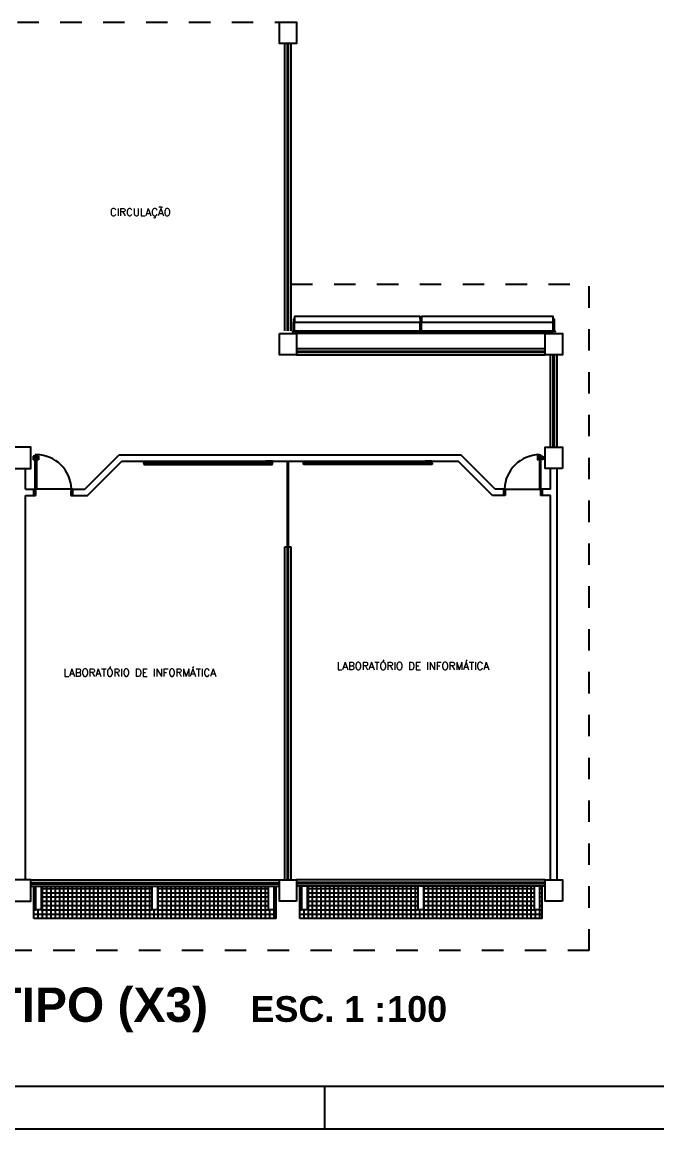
# Model space of a CAD drawing. Header units: millimetres. Extents: x -2485 to 3289, y -257 to 1952.
# Drawn here: x 20.83 to 23.79, y 30.07 to 35.23 of the extents above; entities that cross this region are included whole.
import ezdxf
from ezdxf.enums import TextEntityAlignment as Align

# ---------------------------------------------------------------- set-up
doc = ezdxf.new("R2010")
doc.units = ezdxf.units.MM
doc.header["$LTSCALE"] = 0.3
doc.linetypes.add('CONTINUO', pattern=[0])
doc.linetypes.add('HIDDEN2', pattern=[0.1875, 0.125, -0.0625])
for name, color, linetype in [('PAREDE', 7, 'CONTINUO'), ('PILAR', 2, 'Continuous'), ('PROJEÇÃO', 11, 'HIDDEN2'), ('TEX', 11, 'Continuous'), ('TEXTO', 3, 'Continuous')]:
    doc.layers.add(name, color=color, linetype=linetype)
doc.styles.add('ROMANS', font='romans.shx', dxfattribs={"height": 0.03})
doc.styles.add('SANSSERIFBOLD', font='sasb____.pfb')

# ---------------------------------------------------------------- blocks, each defined once
blk = doc.blocks.new('PN')
at = {"layer": 'TEX', "color": 3, "linetype": 'Continuous', "style": 'SANSSERIFBOLD'}
blk.add_text('ESC. 1 :', height=0.06, dxfattribs=at).set_placement((-0.078, 0.0123), align=Align.CENTER)
at = {"layer": 'TEX', "color": 9, "style": 'SANSSERIFBOLD'}
blk.add_attdef('NOME', text='', height=0.08, dxfattribs=at).set_placement((-0.3353, 0.0123), align=Align.RIGHT)
at = {"layer": 'TEX', "color": 3, "style": 'SANSSERIFBOLD'}
blk.add_attdef('ESCALA', (0.0825, 0.0123), '', height=0.06, dxfattribs=at)

msp = doc.modelspace()

# ---------------------------------------------------------------- linework, layer by layer
at = {"color": 12, "linetype": 'Continuous'}
msp.add_line((17.12, 30.266047), (33.04, 30.266047), dxfattribs=at)
at = {"color": 5, "linetype": 'Continuous'}
msp.add_line((22.24, 30.266047), (22.24, 30.066047), dxfattribs=at)
at = {"color": 4, "linetype": 'Continuous'}
msp.add_line((16.62, 30.066047), (33.24, 30.066047), dxfattribs=at)
at = {"layer": 'PAREDE'}
for p, q in [((22.055365, 33.790297), (22.055365, 35.131301)), ((22.067365, 33.790297), (22.067365, 35.131301)), ((22.073365, 33.790297), (22.073365, 35.131301)), ((22.085365, 33.790297), (22.085365, 35.131301)), ((22.101192, 33.846701), (22.095592, 33.846701)), ((22.095592, 33.846701), (22.095592, 33.842701)), ((22.101192, 33.842701), (22.095592, 33.842701)), ((22.095592, 33.842701), (22.095592, 33.831101)), ((22.101192, 33.858301), (22.686989, 33.858301)), ((22.101192, 33.858301), (22.101192, 33.846701)), ((22.101192, 33.846701), (22.101192, 33.842701)), ((22.101192, 33.842701), (22.101192, 33.831101)), ((22.686989, 33.846701), (22.686989, 33.858301)), ((22.692589, 33.846701), (22.686989, 33.846701)), ((22.686989, 33.846701), (22.686989, 33.842701)), ((22.692589, 33.842701), (22.686989, 33.842701)), ((22.686989, 33.842701), (22.686989, 33.831101)), ((22.692589, 33.858302), (23.306644, 33.858301)), ((22.692589, 33.858301), (22.692589, 33.846701)), ((22.692589, 33.846701), (22.692589, 33.842701)), ((22.692589, 33.842701), (22.692589, 33.831101)), ((23.306644, 33.790465), (23.306644, 33.858301)), ((23.312244, 33.846702), (23.306644, 33.846702)), ((23.306644, 33.846701), (23.306644, 33.842701)), ((23.306644, 33.846701), (23.306644, 33.842701)), ((23.312244, 33.842702), (23.306644, 33.842702)), ((23.306644, 33.842701), (23.306644, 33.831101)), ((23.312244, 33.846701), (23.312244, 33.842701)), ((23.312244, 33.842702), (23.312244, 33.791252)), ((22.09438, 33.788544), (22.093532, 33.789392)), ((22.095592, 33.790832), (22.095592, 33.831101)), ((22.098404, 33.790297), (22.098841, 33.790297)), ((22.101192, 33.831103), (22.686989, 33.831101)), ((22.101192, 33.791027), (22.101192, 33.831101)), ((22.102609, 33.790297), (23.306375, 33.790294)), ((22.102706, 33.788697), (23.305972, 33.788694)), ((22.102865, 33.788548), (22.103714, 33.789397)), ((22.102865, 33.788548), (22.103714, 33.789397)), ((22.102865, 33.788544), (22.103714, 33.789392)), ((22.102865, 33.788544), (22.103714, 33.789392)), ((22.104623, 33.784297), (23.304365, 33.784294)), ((22.686989, 33.790295), (22.686989, 33.831101)), ((22.692589, 33.831102), (23.306644, 33.831101)), ((22.692589, 33.790295), (22.692589, 33.831101)), ((23.306122, 33.788544), (23.305274, 33.789392)), ((23.306644, 33.831101), (23.306643, 33.790465)), ((23.314608, 33.788548), (23.315456, 33.789397)), ((23.314608, 33.788548), (23.315456, 33.789397)), ((23.314608, 33.788544), (23.315456, 33.789392)), ((23.314608, 33.788544), (23.315456, 33.789392)), ((22.102698, 33.779897), (23.306293, 33.779894)), ((22.110365, 33.708301), (23.270365, 33.708301)), ((22.110365, 33.696301), (23.270365, 33.696301)), ((22.110365, 33.690301), (23.270365, 33.690301)), ((22.110365, 33.678301), (23.270365, 33.678301)), ((23.295365, 33.247301), (23.295365, 33.678301)), ((23.307365, 33.247301), (23.307365, 33.678301)), ((23.313365, 33.247301), (23.313365, 33.678301)), ((23.325365, 33.247301), (23.325365, 33.678301)), ((20.890365, 33.205719), (20.881615, 33.205719)), ((20.881615, 33.205719), (20.881615, 33.188219)), ((20.881615, 33.188219), (20.883803, 33.188219)), ((20.883803, 33.188219), (20.883803, 33.202919)), ((20.883803, 33.202919), (20.890365, 33.202919)), ((20.890365, 33.052301), (20.890365, 33.212301)), ((20.897365, 33.212301), (20.890365, 33.212301)), ((20.897365, 33.212301), (20.897365, 33.052301)), ((20.897365, 33.205719), (20.906115, 33.205719)), ((20.903928, 33.202919), (20.897365, 33.202919)), ((20.903928, 33.188219), (20.903928, 33.202919)), ((20.906115, 33.188219), (20.903928, 33.188219)), ((20.906115, 33.205719), (20.906115, 33.188219)), ((21.123365, 33.052301), (21.283365, 33.212301)), ((21.135791, 33.022301), (21.295791, 33.182301)), ((21.283365, 33.212301), (22.877365, 33.212301)), ((21.295791, 33.182301), (22.864939, 33.182301)), ((21.398352, 33.173006), (21.398352, 33.182301)), ((21.398352, 33.182301), (21.430451, 33.182301)), ((21.398352, 33.173006), (21.398352, 33.166006)), ((21.998352, 33.173006), (21.398352, 33.173006)), ((21.430451, 33.173006), (21.398352, 33.173006)), ((21.398352, 33.166006), (21.998352, 33.166006)), ((21.430451, 33.182301), (21.430451, 33.173006)), ((21.998352, 33.182301), (21.966253, 33.182301)), ((21.966253, 33.182301), (21.966253, 33.173006)), ((21.966253, 33.173006), (21.998352, 33.173006)), ((21.998352, 33.173006), (21.998352, 33.182301)), ((21.998352, 33.166006), (21.998352, 33.173006)), ((22.067365, 31.228301), (22.067365, 33.182301)), ((22.067365, 31.228301), (22.067365, 33.182301)), ((22.067365, 31.228301), (22.067365, 33.182301)), ((22.067365, 31.228301), (22.067365, 33.182301)), ((22.073365, 31.228301), (22.073365, 33.182301)), ((22.073365, 31.228301), (22.073365, 33.182301)), ((22.073365, 31.228301), (22.073365, 33.182301)), ((22.073365, 31.228301), (22.073365, 33.182301)), ((22.142378, 33.173006), (22.142378, 33.182301)), ((22.142378, 33.182301), (22.174477, 33.182301)), ((22.174477, 33.173006), (22.142378, 33.173006)), ((22.142378, 33.166006), (22.142378, 33.173006)), ((22.142378, 33.173006), (22.742378, 33.173006)), ((22.742378, 33.166006), (22.142378, 33.166006)), ((22.174477, 33.182301), (22.174477, 33.173006)), ((22.742378, 33.182301), (22.710279, 33.182301)), ((22.710279, 33.182301), (22.710279, 33.173006)), ((22.710279, 33.173006), (22.742378, 33.173006)), ((22.742378, 33.173006), (22.742378, 33.182301)), ((22.742378, 33.173006), (22.742378, 33.166006)), ((23.024939, 33.022301), (22.864939, 33.182301)), ((23.037365, 33.052301), (22.877365, 33.212301)), ((23.243365, 33.205719), (23.234615, 33.205719)), ((23.234615, 33.205719), (23.234615, 33.188219)), ((23.234615, 33.188219), (23.236803, 33.188219)), ((23.236803, 33.188219), (23.236803, 33.202919)), ((23.236803, 33.202919), (23.243365, 33.202919)), ((23.243365, 33.212301), (23.243365, 33.052301)), ((23.243365, 33.212301), (23.250365, 33.212301)), ((23.250365, 33.052301), (23.250365, 33.212301)), ((23.250365, 33.205719), (23.259115, 33.205719)), ((23.256928, 33.202919), (23.250365, 33.202919)), ((23.256928, 33.188219), (23.256928, 33.202919)), ((23.259115, 33.188219), (23.256928, 33.188219)), ((23.259115, 33.205719), (23.259115, 33.188219)), ((20.845365, 33.052301), (20.845365, 33.147301)), ((23.295365, 33.052301), (23.295365, 33.147301)), ((23.325365, 31.228301), (23.325365, 33.147301)), ((20.845365, 33.052301), (20.885365, 33.052301)), ((20.845365, 31.228301), (20.845365, 33.022301)), ((20.845365, 33.022301), (20.885365, 33.022301)), ((20.885365, 33.022301), (20.885365, 33.052301)), ((20.885365, 33.052301), (20.885365, 33.022301)), ((20.885365, 33.052301), (20.890365, 33.052301)), ((20.885365, 33.022301), (20.892865, 33.022301)), ((20.897365, 33.052301), (20.890365, 33.052301)), ((20.890365, 33.052301), (20.890365, 33.045301)), ((20.890365, 33.045301), (20.892865, 33.045301)), ((20.892865, 33.045301), (20.892865, 33.022301)), ((21.060365, 33.052301), (20.897365, 33.052301)), ((21.060365, 33.045301), (21.057865, 33.045301)), ((21.057865, 33.045301), (21.057865, 33.022301)), ((21.057865, 33.022301), (21.065365, 33.022301)), ((21.065365, 33.052301), (21.060365, 33.052301)), ((21.060365, 33.052301), (21.060365, 33.045301)), ((21.065365, 33.052301), (21.065365, 33.022301)), ((21.065365, 33.052301), (21.123365, 33.052301)), ((21.065365, 33.022301), (21.135791, 33.022301)), ((23.075365, 33.022301), (23.024939, 33.022301)), ((23.075365, 33.052301), (23.037365, 33.052301)), ((23.075365, 33.052301), (23.075365, 33.022301)), ((23.075365, 33.052301), (23.080365, 33.052301)), ((23.082865, 33.022301), (23.075365, 33.022301)), ((23.080365, 33.052301), (23.243365, 33.052301)), ((23.080365, 33.052301), (23.080365, 33.045301)), ((23.080365, 33.045301), (23.082865, 33.045301)), ((23.082865, 33.045301), (23.082865, 33.022301)), ((23.243365, 33.052301), (23.250365, 33.052301)), ((23.250365, 33.045301), (23.247865, 33.045301)), ((23.247865, 33.045301), (23.247865, 33.022301)), ((23.255365, 33.022301), (23.247865, 33.022301)), ((23.255365, 33.052301), (23.250365, 33.052301)), ((23.250365, 33.052301), (23.250365, 33.045301)), ((23.255365, 33.022301), (23.255365, 33.052301)), ((23.295365, 33.052301), (23.255365, 33.052301)), ((23.255365, 33.052301), (23.255365, 33.022301)), ((23.295365, 33.022301), (23.255365, 33.022301)), ((23.295365, 31.228301), (23.295365, 33.022301)), ((22.055365, 32.782301), (22.085365, 32.782301)), ((22.055365, 31.228301), (22.055365, 32.782301)), ((22.085365, 31.228301), (22.085365, 32.782301)), ((20.870365, 31.228301), (22.030365, 31.228301)), ((20.870365, 31.216301), (22.030365, 31.216301)), ((20.870365, 31.210301), (22.030365, 31.210301)), ((20.870365, 31.198301), (22.030365, 31.198301)), ((20.885465, 31.048301), (20.885465, 31.198301)), ((20.894954, 31.088301), (20.894954, 31.198301)), ((20.920954, 31.088301), (20.920954, 31.198301)), ((20.925465, 31.048301), (20.925465, 31.198301)), ((20.945465, 31.048301), (20.945465, 31.198301)), ((20.965465, 31.048301), (20.965465, 31.198301)), ((20.985465, 31.048301), (20.985465, 31.198301)), ((21.005465, 31.048301), (21.005465, 31.198301)), ((21.025465, 31.048301), (21.025465, 31.198301)), ((21.045465, 31.048301), (21.045465, 31.198301)), ((21.065465, 31.048301), (21.065465, 31.198301)), ((21.085465, 31.048301), (21.085465, 31.198301)), ((21.105465, 31.048301), (21.105465, 31.198301)), ((21.125465, 31.048301), (21.125465, 31.198301)), ((21.145465, 31.048301), (21.145465, 31.198301)), ((21.165465, 31.048301), (21.165465, 31.198301)), ((21.185465, 31.048301), (21.185465, 31.198301)), ((21.205465, 31.048301), (21.205465, 31.198301)), ((21.225465, 31.048301), (21.225465, 31.198301)), ((21.245465, 31.048301), (21.245465, 31.198301)), ((21.265465, 31.048301), (21.265465, 31.198301)), ((21.285465, 31.048301), (21.285465, 31.198301)), ((21.305465, 31.048301), (21.305465, 31.198301)), ((21.325465, 31.048301), (21.325465, 31.198301)), ((21.345465, 31.048301), (21.345465, 31.198301)), ((21.365465, 31.048301), (21.365465, 31.198301)), ((21.385465, 31.048301), (21.385465, 31.198301)), ((21.405465, 31.048301), (21.405465, 31.198301)), ((21.425465, 31.048301), (21.425465, 31.198301)), ((21.437365, 31.088301), (21.437365, 31.198301)), ((21.463365, 31.088301), (21.463365, 31.198301)), ((21.465465, 31.048301), (21.465465, 31.198301)), ((21.485465, 31.048301), (21.485465, 31.198301)), ((21.505465, 31.048301), (21.505465, 31.198301)), ((21.525465, 31.048301), (21.525465, 31.198301)), ((21.545465, 31.048301), (21.545465, 31.198301)), ((21.565465, 31.048301), (21.565465, 31.198301)), ((21.585465, 31.048301), (21.585465, 31.198301)), ((21.605465, 31.048301), (21.605465, 31.198301)), ((21.625465, 31.048301), (21.625465, 31.198301)), ((21.645465, 31.048301), (21.645465, 31.198301)), ((21.665465, 31.048301), (21.665465, 31.198301)), ((21.685465, 31.048301), (21.685465, 31.198301)), ((21.705465, 31.048301), (21.705465, 31.198301)), ((21.725465, 31.048301), (21.725465, 31.198301)), ((21.745465, 31.048301), (21.745465, 31.198301)), ((21.765465, 31.048301), (21.765465, 31.198301)), ((21.785465, 31.048301), (21.785465, 31.198301)), ((21.805465, 31.048301), (21.805465, 31.198301)), ((21.825465, 31.048301), (21.825465, 31.198301)), ((21.845465, 31.048301), (21.845465, 31.198301)), ((21.865465, 31.048301), (21.865465, 31.198301)), ((21.885465, 31.048301), (21.885465, 31.198301)), ((21.905465, 31.048301), (21.905465, 31.198301)), ((21.925465, 31.048301), (21.925465, 31.198301)), ((21.945465, 31.048301), (21.945465, 31.198301)), ((21.965465, 31.048301), (21.965465, 31.198301)), ((21.979776, 31.088301), (21.979776, 31.198301)), ((22.005776, 31.088301), (22.005776, 31.198301)), ((22.015265, 31.048301), (22.015265, 31.198301)), ((23.270365, 31.228301), (22.110365, 31.228301)), ((23.270365, 31.216301), (22.110365, 31.216301)), ((23.270365, 31.210301), (22.110365, 31.210301)), ((23.270365, 31.198301), (22.110365, 31.198301)), ((22.125465, 31.048301), (22.125465, 31.198301)), ((22.134954, 31.088301), (22.134954, 31.198301)), ((22.160954, 31.088301), (22.160954, 31.198301)), ((22.165465, 31.048301), (22.165465, 31.198301)), ((22.185465, 31.048301), (22.185465, 31.198301)), ((22.205465, 31.048301), (22.205465, 31.198301)), ((22.225465, 31.048301), (22.225465, 31.198301)), ((22.245465, 31.048301), (22.245465, 31.198301)), ((22.265465, 31.048301), (22.265465, 31.198301)), ((22.285465, 31.048301), (22.285465, 31.198301)), ((22.305465, 31.048301), (22.305465, 31.198301)), ((22.325465, 31.048301), (22.325465, 31.198301)), ((22.345465, 31.048301), (22.345465, 31.198301)), ((22.365465, 31.048301), (22.365465, 31.198301)), ((22.385465, 31.048301), (22.385465, 31.198301)), ((22.405465, 31.048301), (22.405465, 31.198301)), ((22.425465, 31.048301), (22.425465, 31.198301)), ((22.445465, 31.048301), (22.445465, 31.198301)), ((22.465465, 31.048301), (22.465465, 31.198301)), ((22.485465, 31.048301), (22.485465, 31.198301)), ((22.505465, 31.048301), (22.505465, 31.198301)), ((22.525465, 31.048301), (22.525465, 31.198301)), ((22.545465, 31.048301), (22.545465, 31.198301)), ((22.565465, 31.048301), (22.565465, 31.198301)), ((22.585465, 31.048301), (22.585465, 31.198301)), ((22.605465, 31.048301), (22.605465, 31.198301)), ((22.625465, 31.048301), (22.625465, 31.198301)), ((22.645465, 31.048301), (22.645465, 31.198301)), ((22.665465, 31.048301), (22.665465, 31.198301)), ((22.677365, 31.088301), (22.677365, 31.198301)), ((22.703365, 31.088301), (22.703365, 31.198301)), ((22.705465, 31.048301), (22.705465, 31.198301)), ((22.725465, 31.048301), (22.725465, 31.198301)), ((22.745465, 31.048301), (22.745465, 31.198301)), ((22.765465, 31.048301), (22.765465, 31.198301)), ((22.785465, 31.048301), (22.785465, 31.198301)), ((22.805465, 31.048301), (22.805465, 31.198301)), ((22.825465, 31.048301), (22.825465, 31.198301)), ((22.845465, 31.048301), (22.845465, 31.198301)), ((22.865465, 31.048301), (22.865465, 31.198301)), ((22.885465, 31.048301), (22.885465, 31.198301)), ((22.905465, 31.048301), (22.905465, 31.198301)), ((22.925465, 31.048301), (22.925465, 31.198301)), ((22.945465, 31.048301), (22.945465, 31.198301)), ((22.965465, 31.048301), (22.965465, 31.198301)), ((22.985465, 31.048301), (22.985465, 31.198301)), ((23.005465, 31.048301), (23.005465, 31.198301)), ((23.025465, 31.048301), (23.025465, 31.198301)), ((23.045465, 31.048301), (23.045465, 31.198301)), ((23.065465, 31.048301), (23.065465, 31.198301)), ((23.085465, 31.048301), (23.085465, 31.198301)), ((23.105465, 31.048301), (23.105465, 31.198301)), ((23.125465, 31.048301), (23.125465, 31.198301)), ((23.145465, 31.048301), (23.145465, 31.198301)), ((23.165465, 31.048301), (23.165465, 31.198301)), ((23.185465, 31.048301), (23.185465, 31.198301)), ((23.205465, 31.048301), (23.205465, 31.198301)), ((23.219776, 31.088301), (23.219776, 31.198301)), ((23.245776, 31.088301), (23.245776, 31.198301)), ((23.255265, 31.048301), (23.255265, 31.198301)), ((20.885465, 31.188301), (20.894954, 31.188301)), ((20.885465, 31.168301), (20.894954, 31.168301)), ((20.885465, 31.148301), (20.894954, 31.148301)), ((20.920954, 31.188301), (21.437365, 31.188301)), ((20.920954, 31.168301), (21.437365, 31.168301)), ((20.920954, 31.148301), (21.437365, 31.148301)), ((21.463365, 31.188301), (21.979776, 31.188301)), ((21.463365, 31.168301), (21.979776, 31.168301)), ((21.463365, 31.148301), (21.979776, 31.148301)), ((22.005776, 31.188301), (22.015265, 31.188301)), ((22.005776, 31.168301), (22.015265, 31.168301)), ((22.005776, 31.148301), (22.015265, 31.148301)), ((22.125465, 31.188301), (22.134954, 31.188301)), ((22.125465, 31.168301), (22.134954, 31.168301)), ((22.125465, 31.148301), (22.134954, 31.148301)), ((22.160954, 31.188301), (22.677365, 31.188301)), ((22.160954, 31.168301), (22.677365, 31.168301)), ((22.160954, 31.148301), (22.677365, 31.148301)), ((22.703365, 31.188301), (23.219776, 31.188301)), ((22.703365, 31.168301), (23.219776, 31.168301)), ((22.703365, 31.148301), (23.219776, 31.148301)), ((23.245776, 31.188301), (23.255265, 31.188301)), ((23.245776, 31.168301), (23.255265, 31.168301)), ((23.245776, 31.148301), (23.255265, 31.148301)), ((20.885465, 31.128301), (20.894954, 31.128301)), ((20.885465, 31.108301), (20.894954, 31.108301)), ((20.920954, 31.128301), (21.437365, 31.128301)), ((20.920954, 31.108301), (21.437365, 31.108301)), ((21.463365, 31.128301), (21.979776, 31.128301)), ((21.463365, 31.108301), (21.979776, 31.108301)), ((22.005776, 31.128301), (22.015265, 31.128301)), ((22.005776, 31.108301), (22.015265, 31.108301)), ((22.125465, 31.128301), (22.134954, 31.128301)), ((22.125465, 31.108301), (22.134954, 31.108301)), ((22.160954, 31.128301), (22.677365, 31.128301)), ((22.160954, 31.108301), (22.677365, 31.108301)), ((22.703365, 31.128301), (23.219776, 31.128301)), ((22.703365, 31.108301), (23.219776, 31.108301)), ((23.245776, 31.128301), (23.255265, 31.128301)), ((23.245776, 31.108301), (23.255265, 31.108301)), ((20.885465, 31.088301), (20.894954, 31.088301)), ((20.885465, 31.068301), (22.015265, 31.068301)), ((22.015265, 31.048301), (20.885465, 31.048301)), ((20.920954, 31.088301), (20.894954, 31.088301)), ((20.905465, 31.048301), (20.905465, 31.088301)), ((20.920954, 31.088301), (21.437365, 31.088301)), ((21.463365, 31.088301), (21.437365, 31.088301)), ((21.445465, 31.048301), (21.445465, 31.088301)), ((21.463365, 31.088301), (21.979776, 31.088301)), ((22.005776, 31.088301), (21.979776, 31.088301)), ((21.985465, 31.048301), (21.985465, 31.088301)), ((22.005465, 31.048301), (22.005465, 31.088301)), ((22.005776, 31.088301), (22.015265, 31.088301)), ((22.125465, 31.088301), (22.134954, 31.088301)), ((22.125465, 31.068301), (23.255265, 31.068301)), ((23.255265, 31.048301), (22.125465, 31.048301)), ((22.160954, 31.088301), (22.134954, 31.088301)), ((22.145465, 31.048301), (22.145465, 31.088301)), ((22.160954, 31.088301), (22.677365, 31.088301)), ((22.703365, 31.088301), (22.677365, 31.088301)), ((22.685465, 31.048301), (22.685465, 31.088301)), ((22.703365, 31.088301), (23.219776, 31.088301)), ((23.245776, 31.088301), (23.219776, 31.088301)), ((23.225465, 31.048301), (23.225465, 31.088301)), ((23.245465, 31.048301), (23.245465, 31.088301)), ((23.245776, 31.088301), (23.255265, 31.088301))]:
    msp.add_line(p, q, dxfattribs=at)
for centre in [(22.098623, 33.784301), (23.310365, 33.784301)]:
    msp.add_circle(centre, 0.006, dxfattribs=at)
for centre, radius, start, end in [((22.098623, 33.784301), 0.0072, 45, 135), ((23.310365, 33.784301), 0.0072, 45, 135), ((20.895335, 33.047205), 0.165108, 1.768629, 89.295658), ((23.245395, 33.047205), 0.165108, 90.704342, 178.231371)]:
    msp.add_arc(centre, radius, start, end, dxfattribs=at)
at = {"layer": 'PILAR'}
for points in [[(22.030365, 35.231301), (22.110365, 35.231301), (22.110365, 35.131301), (22.030365, 35.131301)], [(22.030365, 33.778301), (22.110365, 33.778301), (22.110365, 33.678301), (22.030365, 33.678301)], [(23.270365, 33.778301), (23.350365, 33.778301), (23.350365, 33.678301), (23.270365, 33.678301)], [(20.790365, 33.147301), (20.870365, 33.147301), (20.870365, 33.247301), (20.790365, 33.247301)], [(23.350365, 33.147301), (23.270365, 33.147301), (23.270365, 33.247301), (23.350365, 33.247301)], [(20.790365, 31.128301), (20.870365, 31.128301), (20.870365, 31.228301), (20.790365, 31.228301)], [(22.110365, 31.128301), (22.030365, 31.128301), (22.030365, 31.228301), (22.110365, 31.228301)], [(23.350365, 31.128301), (23.270365, 31.128301), (23.270365, 31.228301), (23.350365, 31.228301)]]:
    msp.add_lwpolyline(points, close=True, dxfattribs=at)
at = {"layer": 'PROJEÇÃO'}
for p, q in [((20.608365, 35.231301), (22.030365, 35.231301)), ((22.085365, 34.008301), (23.475365, 34.008301)), ((23.475365, 30.898301), (23.475365, 34.008301)), ((23.475365, 30.898301), (18.137365, 30.898301))]:
    msp.add_line(p, q, dxfattribs=at)

# ---------------------------------------------------------------- block references
at = {"layer": 'TEXTO', "xscale": 2, "yscale": 2, "zscale": 2}
msp.add_blockref('PN', (22.367992, 30.540922), dxfattribs=at).add_auto_attribs({'NOME': 'PLANTA PAVIMENTO TIPO (X3)', 'ESCALA': '100'})

# ---------------------------------------------------------------- texts
at = {"layer": 'TEXTO', "char_height": 0.035, "width": 1, "attachment_point": 5, "style": 'ROMANS'}
for s, insert in [('{\\Fromans.shx|c0;CIRCULAÇÃO}', (21.382116, 34.339444)), ('LABORATÓRIO DE INFORMÁTICA', (22.653559, 32.226281)), ('LABORATÓRIO DE INFORMÁTICA', (21.379229, 32.195268))]:
    msp.add_mtext(s, dxfattribs=dict(at, insert=insert))

doc.saveas('drawing.dxf')
